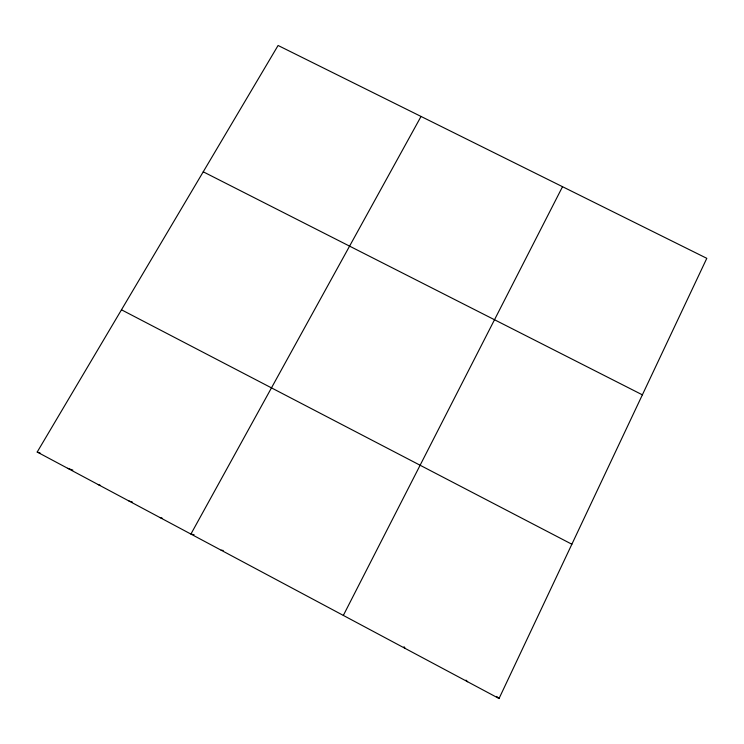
<?xml version="1.0" encoding="UTF-8"?>
<svg xmlns="http://www.w3.org/2000/svg" width="744" height="744" viewBox="0 0 744 744"><rect width="100%" height="100%" fill="white"/><g stroke="black" fill="none" stroke-linecap="round" stroke-linejoin="round"><path stroke-width="1.12" d="M499.047 698.523L706.8 258.326L278.089 45.477L37.2 452.036L499.047 698.523L496.676 696.431M343.337 615.418L562.529 186.698M421.039 116.455L190.91 534.071L194.11 534.704M221.145 550.207L223.209 550.448M159.904 517.526L162.09 518.075M129.028 501.047L132.358 502.023M98.292 484.642L100.31 485.293M67.676 468.302L72.828 470.087M37.2 452.036L40.334 453.18M203.242 171.808L642.37 394.841M121.477 309.792L571.866 544.236M465.967 680.137L467.641 681.755M404.02 646.722L405.22 648.442"/></g></svg>
